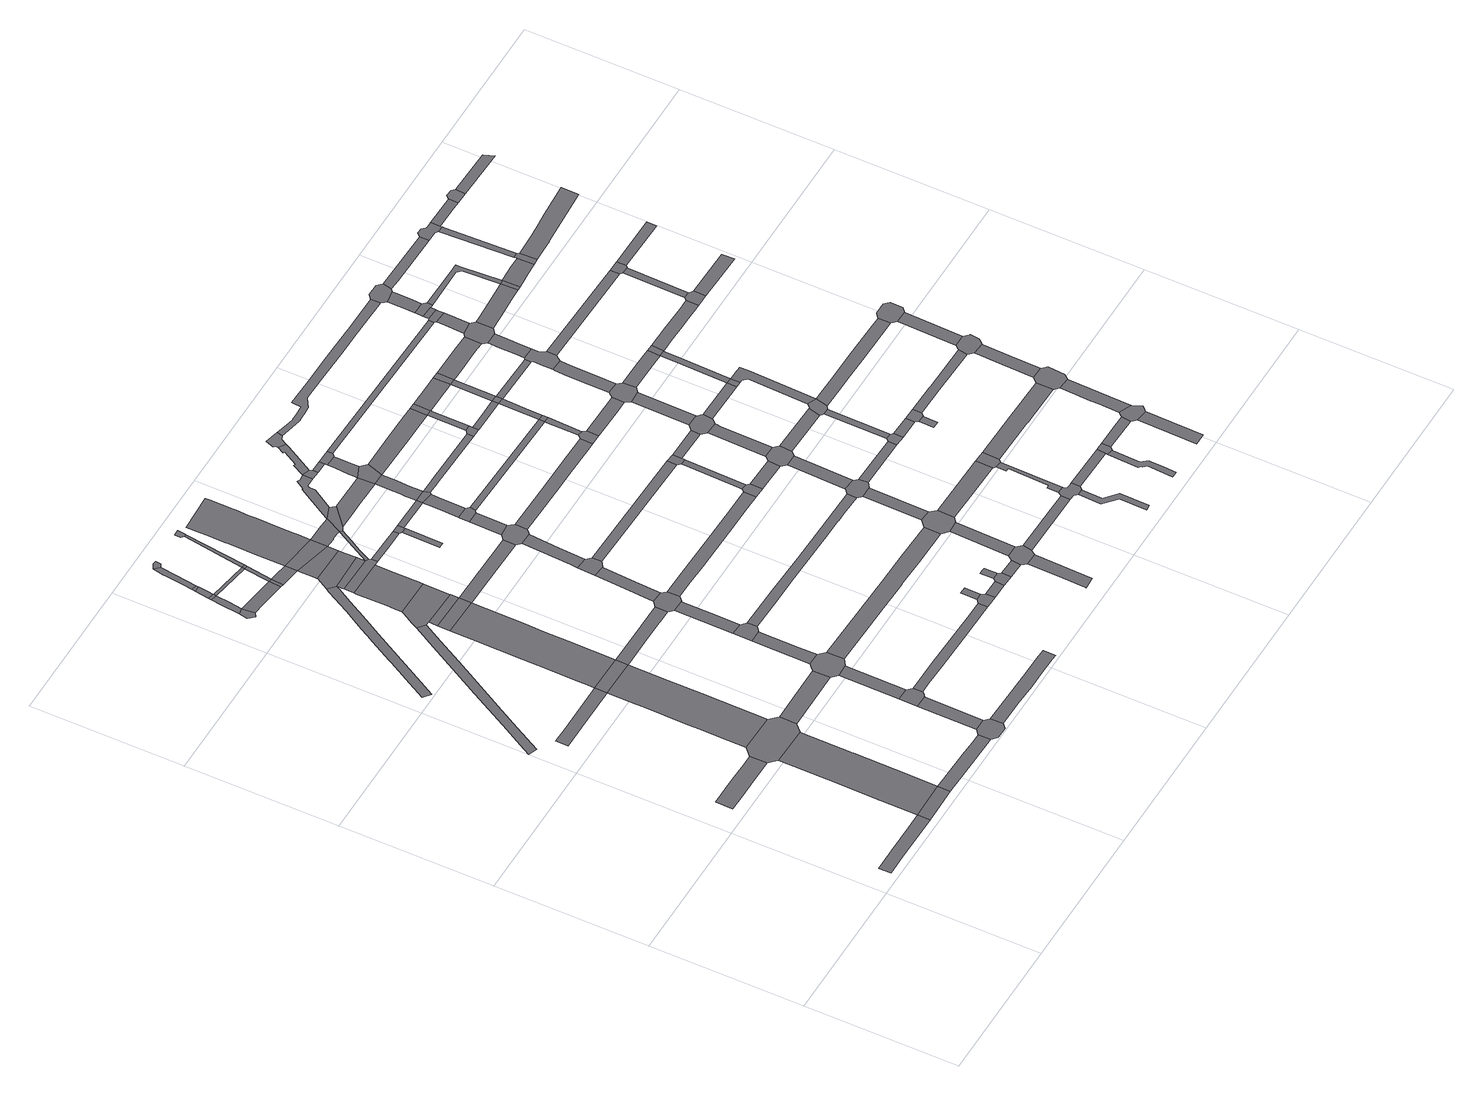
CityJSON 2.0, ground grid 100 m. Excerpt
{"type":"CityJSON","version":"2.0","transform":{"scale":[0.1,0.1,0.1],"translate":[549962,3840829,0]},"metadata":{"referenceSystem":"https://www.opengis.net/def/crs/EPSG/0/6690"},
"CityObjects":{
"road1":{"type":"Road","attributes":{"RoadStructureAttribute.sectionType":"1"},"geometry":[{"type":"MultiSurface","lod":"1","boundaries":[[[0,1,2,3,4,5,6,7]]]}]},
"road2":{"type":"Road","attributes":{"RoadStructureAttribute.sectionType":"1"},"geometry":[{"type":"MultiSurface","lod":"1","boundaries":[[[8,9,10,11,12,13,14,15]]]}]},
"road3":{"type":"Road","geometry":[{"type":"MultiSurface","lod":"1","boundaries":[[[16,7,6,17]]]}]},
"road4":{"type":"Road","attributes":{"function":"2","RoadStructureAttribute.sectionType":"1"},"geometry":[{"type":"MultiSurface","lod":"1","boundaries":[[[18,19,20,21,22,23,7,16,24,25,26,27,28]]]}]},
"road5":{"type":"Road","attributes":{"RoadStructureAttribute.sectionType":"1"},"geometry":[{"type":"MultiSurface","lod":"1","boundaries":[[[29,30,31,32,33,34,35,36]]]}]},
"road6":{"type":"Road","geometry":[{"type":"MultiSurface","lod":"1","boundaries":[[[37,38,15,14,39,40,18,28,41,42,43,44,45,46]]]}]},
"road7":{"type":"Road","attributes":{"RoadStructureAttribute.sectionType":"1"},"geometry":[{"type":"MultiSurface","lod":"1","boundaries":[[[47,48,16,17,49,50,51]]]}]},
"road8":{"type":"Road","attributes":{"RoadStructureAttribute.sectionType":"1"},"geometry":[{"type":"MultiSurface","lod":"1","boundaries":[[[52,53,54,55,56,57,58,59,60,61,62,63,64,65,66]]]}]},
"road9":{"type":"Road","attributes":{"function":"2","RoadStructureAttribute.sectionType":"1"},"geometry":[{"type":"MultiSurface","lod":"1","boundaries":[[[35,67,68,69,70,71,72,73,37,46,74,75,76,77]]]}]},
"road10":{"type":"Road","geometry":[{"type":"MultiSurface","lod":"1","boundaries":[[[36,35,77,78]]]}]},
"road11":{"type":"Road","attributes":{"RoadStructureAttribute.sectionType":"1"},"geometry":[{"type":"MultiSurface","lod":"1","boundaries":[[[79,80,81,82,83,84,85,86,87,88,89,90,91,92,93,94,95,96,97,98,99,100]]]}]},
"road12":{"type":"Road","geometry":[{"type":"MultiSurface","lod":"1","boundaries":[[[101,51,50,102,103,104,105,106,107,108]]]}]},
"road13":{"type":"Road","attributes":{"RoadStructureAttribute.sectionType":"1"},"geometry":[{"type":"MultiSurface","lod":"1","boundaries":[[[109,45,44,110,111]]]}]},
"road14":{"type":"Road","geometry":[{"type":"MultiSurface","lod":"1","boundaries":[[[112,113,114,115,116,117]]]}]},
"road15":{"type":"Road","attributes":{"RoadStructureAttribute.sectionType":"1"},"geometry":[{"type":"MultiSurface","lod":"1","boundaries":[[[118,101,108,119]]]}]},
"road16":{"type":"Road","attributes":{"RoadStructureAttribute.sectionType":"1"},"geometry":[{"type":"MultiSurface","lod":"1","boundaries":[[[120,121,113,112,122,123]]]}]},
"road17":{"type":"Road","attributes":{"function":"2","RoadStructureAttribute.sectionType":"1"},"geometry":[{"type":"MultiSurface","lod":"1","boundaries":[[[124,125,126,127,128,129,130,36,78,131,132,133,134]]]}]},
"road18":{"type":"Road","geometry":[{"type":"MultiSurface","lod":"1","boundaries":[[[135,136,120,123,137,138]]]}]},
"road19":{"type":"Road","attributes":{"RoadStructureAttribute.sectionType":"1"},"geometry":[{"type":"MultiSurface","lod":"1","boundaries":[[[139,140,141,142,143,135,138]]]}]},
"road20":{"type":"Road","geometry":[{"type":"MultiSurface","lod":"1","boundaries":[[[144,118,119,145,146,147,148]]]}]},
"road21":{"type":"Road","geometry":[{"type":"MultiSurface","lod":"1","boundaries":[[[149,142,141,150]]]}]},
"road22":{"type":"Road","attributes":{"RoadStructureAttribute.sectionType":"1"},"geometry":[{"type":"MultiSurface","lod":"1","boundaries":[[[151,152,112,117,153,154,155,156]]]}]},
"road23":{"type":"Road","attributes":{"RoadStructureAttribute.sectionType":"1"},"geometry":[{"type":"MultiSurface","lod":"1","boundaries":[[[157,158,144,148]]]}]},
"road24":{"type":"Road","attributes":{"RoadStructureAttribute.sectionType":"1"},"geometry":[{"type":"MultiSurface","lod":"1","boundaries":[[[159,160,161,162,149,150,163,164,165]]]}]},
"road25":{"type":"Road","attributes":{"RoadStructureAttribute.sectionType":"1"},"geometry":[{"type":"MultiSurface","lod":"1","boundaries":[[[137,123,166,167]]]}]},
"road26":{"type":"Road","geometry":[{"type":"MultiSurface","lod":"1","boundaries":[[[168,124,134,169]]]}]},
"road27":{"type":"Road","geometry":[{"type":"MultiSurface","lod":"1","boundaries":[[[170,171,172,173,52,66,174,175,176,177,178]]]}]},
"road28":{"type":"Road","attributes":{"function":"2","RoadStructureAttribute.sectionType":"1"},"geometry":[{"type":"MultiSurface","lod":"1","boundaries":[[[175,168,169,176]]]}]},
"road29":{"type":"Road","geometry":[{"type":"MultiSurface","lod":"1","boundaries":[[[179,180,181,111,110,158,157,182,183,184]]]}]},
"road30":{"type":"Road","geometry":[{"type":"MultiSurface","lod":"1","boundaries":[[[185,159,165,186,187,188]]]}]},
"road31":{"type":"Road","geometry":[{"type":"MultiSurface","lod":"1","boundaries":[[[156,155,189,190]]]}]},
"road32":{"type":"Road","attributes":{"RoadStructureAttribute.sectionType":"1"},"geometry":[{"type":"MultiSurface","lod":"1","boundaries":[[[191,78,77,192,193,194,195,196]]]}]},
"road33":{"type":"Road","attributes":{"RoadStructureAttribute.sectionType":"1"},"geometry":[{"type":"MultiSurface","lod":"1","boundaries":[[[197,198,199,107,106,200,201,202,203,204,205]]]}]},
"road34":{"type":"Road","attributes":{"RoadStructureAttribute.sectionType":"1"},"geometry":[{"type":"MultiSurface","lod":"1","boundaries":[[[166,156,190,206]]]}]},
"road35":{"type":"Road","attributes":{"RoadStructureAttribute.sectionType":"1"},"geometry":[{"type":"MultiSurface","lod":"1","boundaries":[[[190,189,207,208,209,210,211,212]]]}]},
"road36":{"type":"Road","attributes":{"RoadStructureAttribute.sectionType":"1"},"geometry":[{"type":"MultiSurface","lod":"1","boundaries":[[[213,214,179,184,215,216]]]}]},
"road37":{"type":"Road","attributes":{"RoadStructureAttribute.sectionType":"1"},"geometry":[{"type":"MultiSurface","lod":"1","boundaries":[[[217,218,219,220,221,170,178,222,223,224,225,226,227,228]]]}]},
"road38":{"type":"Road","geometry":[{"type":"MultiSurface","lod":"1","boundaries":[[[167,166,206,229]]]}]},
"road39":{"type":"Road","geometry":[{"type":"MultiSurface","lod":"1","boundaries":[[[230,217,228,231,232,233,234,235]]]}]},
"road40":{"type":"Road","attributes":{"function":"2","RoadStructureAttribute.sectionType":"1"},"geometry":[{"type":"MultiSurface","lod":"1","boundaries":[[[236,237,238,100,239,240,230,235]]]}]},
"road41":{"type":"Road","geometry":[{"type":"MultiSurface","lod":"1","boundaries":[[[241,79,100,238,242,243]]]}]},
"road42":{"type":"Road","geometry":[{"type":"MultiSurface","lod":"1","boundaries":[[[244,213,216,245,246,247,248]]]}]},
"road43":{"type":"Road","attributes":{"RoadStructureAttribute.sectionType":"1"},"geometry":[{"type":"MultiSurface","lod":"1","boundaries":[[[249,167,229,250]]]}]},
"road44":{"type":"Road","attributes":{"function":"2","RoadStructureAttribute.sectionType":"1"},"geometry":[{"type":"MultiSurface","lod":"1","boundaries":[[[209,251,252,241,243,253]]]}]},
"road45":{"type":"Road","attributes":{"RoadStructureAttribute.sectionType":"1"},"geometry":[{"type":"MultiSurface","lod":"1","boundaries":[[[254,244,248,255,256,257]]]}]},
"road46":{"type":"Road","geometry":[{"type":"MultiSurface","lod":"1","boundaries":[[[210,209,253,258]]]}]},
"road47":{"type":"Road","attributes":{"RoadStructureAttribute.sectionType":"1"},"geometry":[{"type":"MultiSurface","lod":"1","boundaries":[[[259,260,147,146,261,262,263,264,265,266]]]}]},
"road48":{"type":"Road","geometry":[{"type":"MultiSurface","lod":"1","boundaries":[[[267,268,269,249,250,270]]]}]},
"road49":{"type":"Road","geometry":[{"type":"MultiSurface","lod":"1","boundaries":[[[271,196,195,254,257,272,273,274]]]}]},
"road50":{"type":"Road","attributes":{"RoadStructureAttribute.sectionType":"1"},"geometry":[{"type":"MultiSurface","lod":"1","boundaries":[[[275,169,134,276,277,278,279,280]]]}]},
"road51":{"type":"Road","attributes":{"function":"2","RoadStructureAttribute.sectionType":"1"},"geometry":[{"type":"MultiSurface","lod":"1","boundaries":[[[281,282,283,284,285,286,287,288,289,290,291,292,293,294,295,296,297,298,299,300,301,302,210,258]]]}]},
"road52":{"type":"Road","attributes":{"RoadStructureAttribute.sectionType":"1"},"geometry":[{"type":"MultiSurface","lod":"1","boundaries":[[[303,304,305,235,234,306,307,308]]]}]},
"road53":{"type":"Road","attributes":{"RoadStructureAttribute.sectionType":"1"},"geometry":[{"type":"MultiSurface","lod":"1","boundaries":[[[309,310,271,274,311,312]]]}]},
"road54":{"type":"Road","attributes":{"RoadStructureAttribute.sectionType":"1"},"geometry":[{"type":"MultiSurface","lod":"1","boundaries":[[[313,232,231,314,315,316,317]]]}]},
"road55":{"type":"Road","attributes":{"RoadStructureAttribute.sectionType":"1"},"geometry":[{"type":"MultiSurface","lod":"1","boundaries":[[[318,319,258,253,320,321,322,323,324,303,325]]]}]},
"road56":{"type":"Road","geometry":[{"type":"MultiSurface","lod":"1","boundaries":[[[326,309,312,327,328,329,330]]]}]},
"road57":{"type":"Road","attributes":{"RoadStructureAttribute.sectionType":"1"},"geometry":[{"type":"MultiSurface","lod":"1","boundaries":[[[331,332,333,334,335]]]}]},
"road58":{"type":"Road","geometry":[{"type":"MultiSurface","lod":"1","boundaries":[[[317,316,336,337,331,335,338,339]]]}]},
"road59":{"type":"Road","attributes":{"RoadStructureAttribute.sectionType":"1"},"geometry":[{"type":"MultiSurface","lod":"1","boundaries":[[[340,341,326,330,342,343]]]}]},
"road60":{"type":"Road","geometry":[{"type":"MultiSurface","lod":"1","boundaries":[[[344,325,303,308,345,346,347]]]}]},
"road61":{"type":"Road","attributes":{"RoadStructureAttribute.sectionType":"1"},"geometry":[{"type":"MultiSurface","lod":"1","boundaries":[[[348,349,183,182,350,351,352,353,354,355,356,357,358,359,360]]]}]},
"road62":{"type":"Road","geometry":[{"type":"MultiSurface","lod":"1","boundaries":[[[361,362,363,280,279,340,343,364,365,366]]]}]},
"road63":{"type":"Road","geometry":[{"type":"MultiSurface","lod":"1","boundaries":[[[367,266,265,368,369,370]]]}]},
"road64":{"type":"Road","attributes":{"RoadStructureAttribute.sectionType":"1"},"geometry":[{"type":"MultiSurface","lod":"1","boundaries":[[[339,338,371,372]]]}]},
"road65":{"type":"Road","attributes":{"RoadStructureAttribute.sectionType":"1"},"geometry":[{"type":"MultiSurface","lod":"1","boundaries":[[[373,362,361,374]]]}]},
"road66":{"type":"Road","geometry":[{"type":"MultiSurface","lod":"1","boundaries":[[[375,376,377,367,370]]]}]},
"road67":{"type":"Road","attributes":{"RoadStructureAttribute.sectionType":"1"},"geometry":[{"type":"MultiSurface","lod":"1","boundaries":[[[378,347,346,379,380,381,382,383,384,385]]]}]},
"road68":{"type":"Road","attributes":{"RoadStructureAttribute.sectionType":"1"},"geometry":[{"type":"MultiSurface","lod":"1","boundaries":[[[386,387,388,389,390,391,392,325,344,393,394,395,396,397,398,399]]]}]},
"road69":{"type":"Road","geometry":[{"type":"MultiSurface","lod":"1","boundaries":[[[400,401,402,373,374,403,404,405,406,407,408,409]]]}]},
"road70":{"type":"Road","attributes":{"RoadStructureAttribute.sectionType":"1"},"geometry":[{"type":"MultiSurface","lod":"1","boundaries":[[[369,368,410,411]]]}]},
"road71":{"type":"Road","attributes":{"RoadStructureAttribute.sectionType":"1"},"geometry":[{"type":"MultiSurface","lod":"1","boundaries":[[[412,413,414,247,246,415,416,417,418,419,420,421,422,423]]]}]},
"road72":{"type":"Road","attributes":{"RoadStructureAttribute.sectionType":"1"},"geometry":[{"type":"MultiSurface","lod":"1","boundaries":[[[371,424,425,400,409,426,427,428]]]}]},
"road73":{"type":"Road","attributes":{"RoadStructureAttribute.sectionType":"1"},"geometry":[{"type":"MultiSurface","lod":"1","boundaries":[[[429,430,431,273,272,432,433,434,435,436,437]]]}]},
"road74":{"type":"Road","geometry":[{"type":"MultiSurface","lod":"1","boundaries":[[[438,372,371,428,439]]]}]},
"road75":{"type":"Road","geometry":[{"type":"MultiSurface","lod":"1","boundaries":[[[440,411,410,441,442,443]]]}]},
"road76":{"type":"Road","attributes":{"RoadStructureAttribute.sectionType":"1"},"geometry":[{"type":"MultiSurface","lod":"1","boundaries":[[[384,444,445,446,447,372,438,448,449,450,451]]]}]},
"road77":{"type":"Road","geometry":[{"type":"MultiSurface","lod":"1","boundaries":[[[452,453,454,440,443]]]}]},
"road78":{"type":"Road","geometry":[{"type":"MultiSurface","lod":"1","boundaries":[[[399,398,455,456,457]]]}]},
"road79":{"type":"Road","attributes":{"RoadStructureAttribute.sectionType":"1"},"geometry":[{"type":"MultiSurface","lod":"1","boundaries":[[[442,441,458,459]]]}]},
"road80":{"type":"Road","attributes":{"RoadStructureAttribute.sectionType":"1"},"geometry":[{"type":"MultiSurface","lod":"1","boundaries":[[[456,455,460,461]]]}]},
"road81":{"type":"Road","geometry":[{"type":"MultiSurface","lod":"1","boundaries":[[[462,385,384,451,463]]]}]},
"road82":{"type":"Road","attributes":{"RoadStructureAttribute.sectionType":"1"},"geometry":[{"type":"MultiSurface","lod":"1","boundaries":[[[329,328,464,465]]]}]},
"road83":{"type":"Road","attributes":{"RoadStructureAttribute.sectionType":"1"},"geometry":[{"type":"MultiSurface","lod":"1","boundaries":[[[466,467,468,469,470,385,462,471,472,473]]]}]},
"road84":{"type":"Road","attributes":{"RoadStructureAttribute.sectionType":"1"},"geometry":[{"type":"MultiSurface","lod":"1","boundaries":[[[474,475,476,477,478,399,457,479,480]]]}]},
"road85":{"type":"Road","attributes":{"RoadStructureAttribute.sectionType":"1"},"geometry":[{"type":"MultiSurface","lod":"1","boundaries":[[[481,482,483,484,485,486,487]]]}]},
"road86":{"type":"Road","geometry":[{"type":"MultiSurface","lod":"1","boundaries":[[[488,461,460,466,473,489,490,491]]]}]},
"road87":{"type":"Road","geometry":[{"type":"MultiSurface","lod":"1","boundaries":[[[492,459,458,481,487,493,494,495,496,497]]]}]},
"road88":{"type":"Road","attributes":{"RoadStructureAttribute.sectionType":"1"},"geometry":[{"type":"MultiSurface","lod":"1","boundaries":[[[498,499,500,366,365,501,502,503,504,505,506]]]}]},
"road89":{"type":"Road","geometry":[{"type":"MultiSurface","lod":"1","boundaries":[[[507,508,509,510,474,480,511,512,513,514]]]}]},
"road90":{"type":"Road","attributes":{"RoadStructureAttribute.sectionType":"1"},"geometry":[{"type":"MultiSurface","lod":"1","boundaries":[[[515,516,517,438,439,518,519,520,521]]]}]},
"road91":{"type":"Road","attributes":{"RoadStructureAttribute.sectionType":"1"},"geometry":[{"type":"MultiSurface","lod":"1","boundaries":[[[522,523,492,497]]]}]},
"road92":{"type":"Road","attributes":{"RoadStructureAttribute.sectionType":"1"},"geometry":[{"type":"MultiSurface","lod":"1","boundaries":[[[406,405,524,525]]]}]},
"road93":{"type":"Road","geometry":[{"type":"MultiSurface","lod":"1","boundaries":[[[526,360,359,523,522,527,528,529]]]}]},
"road94":{"type":"Road","attributes":{"RoadStructureAttribute.sectionType":"1"},"geometry":[{"type":"MultiSurface","lod":"1","boundaries":[[[530,531,532,533,463,451,534,535,536,537,538,539]]]}]},
"road95":{"type":"Road","geometry":[{"type":"MultiSurface","lod":"1","boundaries":[[[540,437,436,541,542,543]]]}]},
"road96":{"type":"Road","attributes":{"RoadStructureAttribute.sectionType":"1"},"geometry":[{"type":"MultiSurface","lod":"1","boundaries":[[[544,545,526,529]]]}]},
"road97":{"type":"Road","attributes":{"RoadStructureAttribute.sectionType":"1"},"geometry":[{"type":"MultiSurface","lod":"1","boundaries":[[[546,495,494,547,548]]]}]},
"road98":{"type":"Road","attributes":{"RoadStructureAttribute.sectionType":"1"},"geometry":[{"type":"MultiSurface","lod":"1","boundaries":[[[549,550,551,540,543,552]]]}]},
"road99":{"type":"Road","attributes":{"RoadStructureAttribute.sectionType":"1"},"geometry":[{"type":"MultiSurface","lod":"1","boundaries":[[[542,541,553,554,555]]]}]},
"road100":{"type":"Road","geometry":[{"type":"MultiSurface","lod":"1","boundaries":[[[556,557,558,423,422,545,544,559,560,561]]]}]},
"road101":{"type":"Road","geometry":[{"type":"MultiSurface","lod":"1","boundaries":[[[562,563,521,520,564,565,566,567,568]]]}]},
"road102":{"type":"Road","geometry":[{"type":"MultiSurface","lod":"1","boundaries":[[[465,464,549,552,569,570,571]]]}]},
"road103":{"type":"Road","attributes":{"RoadStructureAttribute.sectionType":"1"},"geometry":[{"type":"MultiSurface","lod":"1","boundaries":[[[538,572,562,568,573,574,575,576]]]}]},
"road104":{"type":"Road","attributes":{"RoadStructureAttribute.sectionType":"1"},"geometry":[{"type":"MultiSurface","lod":"1","boundaries":[[[577,578,556,561]]]}]},
"road105":{"type":"Road","geometry":[{"type":"MultiSurface","lod":"1","boundaries":[[[579,580,506,505,581,582,583,584]]]}]},
"road106":{"type":"Road","geometry":[{"type":"MultiSurface","lod":"1","boundaries":[[[539,538,576,585]]]}]},
"road107":{"type":"Road","attributes":{"RoadStructureAttribute.sectionType":"1"},"geometry":[{"type":"MultiSurface","lod":"1","boundaries":[[[586,528,527,587,588,589]]]}]},
"road108":{"type":"Road","attributes":{"RoadStructureAttribute.sectionType":"1"},"geometry":[{"type":"MultiSurface","lod":"1","boundaries":[[[590,567,566,591,592,593]]]}]},
"road109":{"type":"Road","attributes":{"RoadStructureAttribute.sectionType":"1"},"geometry":[{"type":"MultiSurface","lod":"1","boundaries":[[[524,579,584,594]]]}]},
"road110":{"type":"Road","attributes":{"RoadStructureAttribute.sectionType":"1"},"geometry":[{"type":"MultiSurface","lod":"1","boundaries":[[[571,570,595,596]]]}]},
"road111":{"type":"Road","geometry":[{"type":"MultiSurface","lod":"1","boundaries":[[[597,598,599,555,554,578,577,600,601,602]]]}]},
"road112":{"type":"Road","geometry":[{"type":"MultiSurface","lod":"1","boundaries":[[[525,524,594,603]]]}]},
"road113":{"type":"Road","attributes":{"RoadStructureAttribute.sectionType":"1"},"geometry":[{"type":"MultiSurface","lod":"1","boundaries":[[[604,605,606,607,608,609,610,611,612,613]]]}]},
"road114":{"type":"Road","geometry":[{"type":"MultiSurface","lod":"1","boundaries":[[[614,548,547,615,607,606,616,617,618,619,620,621]]]}]},
"road115":{"type":"Road","attributes":{"RoadStructureAttribute.sectionType":"1"},"geometry":[{"type":"MultiSurface","lod":"1","boundaries":[[[622,560,559,623,624]]]}]},
"road116":{"type":"Road","attributes":{"RoadStructureAttribute.sectionType":"1"},"geometry":[{"type":"MultiSurface","lod":"1","boundaries":[[[592,625,525,603,626,627]]]}]},
"road117":{"type":"Road","attributes":{"RoadStructureAttribute.sectionType":"1"},"geometry":[{"type":"MultiSurface","lod":"1","boundaries":[[[628,629,597,602,630,631,632,633]]]}]},
"road118":{"type":"Road","attributes":{"RoadStructureAttribute.sectionType":"1"},"geometry":[{"type":"MultiSurface","lod":"1","boundaries":[[[491,490,634,635]]]}]},
"road119":{"type":"Road","attributes":{"RoadStructureAttribute.sectionType":"1"},"geometry":[{"type":"MultiSurface","lod":"1","boundaries":[[[636,585,576,637,638,639]]]}]},
"road120":{"type":"Road","attributes":{"RoadStructureAttribute.sectionType":"1"},"geometry":[{"type":"MultiSurface","lod":"1","boundaries":[[[582,581,640,641,642,643]]]}]},
"road121":{"type":"Road","geometry":[{"type":"MultiSurface","lod":"1","boundaries":[[[593,592,627,644]]]}]},
"road122":{"type":"Road","attributes":{"RoadStructureAttribute.sectionType":"1"},"geometry":[{"type":"MultiSurface","lod":"1","boundaries":[[[645,646,647,648,649,614,621,650]]]}]},
"road123":{"type":"Road","geometry":[{"type":"MultiSurface","lod":"1","boundaries":[[[651,596,595,628,633,652,653,654,655,656,657,658]]]}]},
"road124":{"type":"Road","attributes":{"RoadStructureAttribute.sectionType":"1"},"geometry":[{"type":"MultiSurface","lod":"1","boundaries":[[[638,593,644,659]]]}]},
"road125":{"type":"Road","attributes":{"RoadStructureAttribute.sectionType":"1"},"geometry":[{"type":"MultiSurface","lod":"1","boundaries":[[[660,661,662,663,664,665,666,667,668,669,670,671,514,513,672,673,674,675,676,677,678,679,680,681,682,683,684,685,686,687,688]]]}]},
"road126":{"type":"Road","geometry":[{"type":"MultiSurface","lod":"1","boundaries":[[[689,589,588,690,645,650,691,692]]]}]},
"road127":{"type":"Road","geometry":[{"type":"MultiSurface","lod":"1","boundaries":[[[639,638,659,693]]]}]},
"road128":{"type":"Road","attributes":{"RoadStructureAttribute.sectionType":"1"},"geometry":[{"type":"MultiSurface","lod":"1","boundaries":[[[601,600,694,695]]]}]},
"road129":{"type":"Road","attributes":{"RoadStructureAttribute.sectionType":"1"},"geometry":[{"type":"MultiSurface","lod":"1","boundaries":[[[696,697,651,658]]]}]},
"road130":{"type":"Road","attributes":{"RoadStructureAttribute.sectionType":"1"},"geometry":[{"type":"MultiSurface","lod":"1","boundaries":[[[617,616,698,699]]]}]},
"road131":{"type":"Road","geometry":[{"type":"MultiSurface","lod":"1","boundaries":[[[700,624,623,701,702,703]]]}]},
"road132":{"type":"Road","attributes":{"RoadStructureAttribute.sectionType":"1"},"geometry":[{"type":"MultiSurface","lod":"1","boundaries":[[[704,644,627,705,706]]]}]},
"road133":{"type":"Road","geometry":[{"type":"MultiSurface","lod":"1","boundaries":[[[707,643,642,697,696,708,709,710]]]}]},
"road134":{"type":"Road","attributes":{"RoadStructureAttribute.sectionType":"1"},"geometry":[{"type":"MultiSurface","lod":"1","boundaries":[[[711,700,703,712]]]}]},
"road135":{"type":"Road","attributes":{"RoadStructureAttribute.sectionType":"1"},"geometry":[{"type":"MultiSurface","lod":"1","boundaries":[[[713,714,715,716,717,718,719,720,721,722,723,724,725,726,727,728,729,730]]]}]},
"road136":{"type":"Road","attributes":{"RoadStructureAttribute.sectionType":"1"},"geometry":[{"type":"MultiSurface","lod":"1","boundaries":[[[655,654,731,732]]]}]},
"road137":{"type":"Road","attributes":{"RoadStructureAttribute.sectionType":"1"},"geometry":[{"type":"MultiSurface","lod":"1","boundaries":[[[702,701,733,734]]]}]},
"road138":{"type":"Road","attributes":{"RoadStructureAttribute.sectionType":"1"},"geometry":[{"type":"MultiSurface","lod":"1","boundaries":[[[735,736,693,659,737,738,739,740,741,742]]]}]},
"road139":{"type":"Road","attributes":{"RoadStructureAttribute.sectionType":"1"},"geometry":[{"type":"MultiSurface","lod":"1","boundaries":[[[743,744,745,746,707,710,747,748,749]]]}]},
"road140":{"type":"Road","geometry":[{"type":"MultiSurface","lod":"1","boundaries":[[[750,751,695,694,711,712,752,753,754]]]}]},
"road141":{"type":"Road","geometry":[{"type":"MultiSurface","lod":"1","boundaries":[[[755,756,699,698,713,730,757,758]]]}]},
"road142":{"type":"Road","geometry":[{"type":"MultiSurface","lod":"1","boundaries":[[[759,760,761,762,763]]]}]},
"road143":{"type":"Road","geometry":[{"type":"MultiSurface","lod":"1","boundaries":[[[734,733,759,763,764,765]]]}]},
"road144":{"type":"Road","geometry":[{"type":"MultiSurface","lod":"1","boundaries":[[[766,706,705,767,768,769,770,743,749,771,772,773,774,775,776,777]]]}]},
"road145":{"type":"Road","geometry":[{"type":"MultiSurface","lod":"1","boundaries":[[[732,731,778,779]]]}]},
"road146":{"type":"Road","attributes":{"RoadStructureAttribute.sectionType":"1"},"geometry":[{"type":"MultiSurface","lod":"1","boundaries":[[[780,709,708,781,782,783]]]}]},
"road147":{"type":"Road","attributes":{"RoadStructureAttribute.sectionType":"1"},"geometry":[{"type":"MultiSurface","lod":"1","boundaries":[[[784,785,786,779,778,787,788,750,754]]]}]},
"road148":{"type":"Road","attributes":{"RoadStructureAttribute.sectionType":"1"},"geometry":[{"type":"MultiSurface","lod":"1","boundaries":[[[789,692,691,790,791,792,793]]]}]},
"road149":{"type":"Road","attributes":{"RoadStructureAttribute.sectionType":"1"},"geometry":[{"type":"MultiSurface","lod":"1","boundaries":[[[794,795,796,766,777,797,798,799]]]}]},
"road150":{"type":"Road","attributes":{"RoadStructureAttribute.sectionType":"1"},"geometry":[{"type":"MultiSurface","lod":"1","boundaries":[[[800,758,757,801,802]]]}]},
"road151":{"type":"Road","attributes":{"RoadStructureAttribute.sectionType":"1"},"geometry":[{"type":"MultiSurface","lod":"1","boundaries":[[[782,803,804,805,806,807,732,779,808,809,810,811]]]}]},
"road152":{"type":"Road","geometry":[{"type":"MultiSurface","lod":"1","boundaries":[[[812,813,742,741,794,799,814,815]]]}]},
"road153":{"type":"Road","attributes":{"RoadStructureAttribute.sectionType":"1"},"geometry":[{"type":"MultiSurface","lod":"1","boundaries":[[[816,817,818,819,813,812,820,821]]]}]},
"road154":{"type":"Road","attributes":{"RoadStructureAttribute.sectionType":"1"},"geometry":[{"type":"MultiSurface","lod":"1","boundaries":[[[822,823,824,825,826,827,828,829,830]]]}]},
"road155":{"type":"Road","geometry":[{"type":"MultiSurface","lod":"1","boundaries":[[[783,782,811,831]]]}]},
"road156":{"type":"Road","geometry":[{"type":"MultiSurface","lod":"1","boundaries":[[[832,833,635,634,816,821,834,835]]]}]},
"road157":{"type":"Road","attributes":{"RoadStructureAttribute.sectionType":"1"},"geometry":[{"type":"MultiSurface","lod":"1","boundaries":[[[836,837,832,835,838]]]}]},
"road158":{"type":"Road","geometry":[{"type":"MultiSurface","lod":"1","boundaries":[[[839,840,836,838,841,842,843,844,845,846]]]}]},
"road159":{"type":"Road","geometry":[{"type":"MultiSurface","lod":"1","boundaries":[[[847,848,802,801,849,850,851,822,830,852,853,854,855,856]]]}]},
"road160":{"type":"Road","attributes":{"RoadStructureAttribute.sectionType":"1"},"geometry":[{"type":"MultiSurface","lod":"1","boundaries":[[[857,858,859,765,764,860,861,862]]]}]},
"road161":{"type":"Road","attributes":{"RoadStructureAttribute.sectionType":"1"},"geometry":[{"type":"MultiSurface","lod":"1","boundaries":[[[863,864,865,866,867,868,839,846]]]}]},
"road162":{"type":"Road","geometry":[{"type":"MultiSurface","lod":"1","boundaries":[[[869,870,871,688,687,866,865,872,873,874,875,876]]]}]},
"road163":{"type":"Road","attributes":{"RoadStructureAttribute.sectionType":"1"},"geometry":[{"type":"MultiSurface","lod":"1","boundaries":[[[877,878,879,880,881,882,754,753,883,884,885,886,887]]]}]},
"road164":{"type":"Road","attributes":{"RoadStructureAttribute.sectionType":"1"},"geometry":[{"type":"MultiSurface","lod":"1","boundaries":[[[888,889,890,891,892,893,847,856,894,895]]]}]},
"road165":{"type":"Road","attributes":{"RoadStructureAttribute.sectionType":"1"},"geometry":[{"type":"MultiSurface","lod":"1","boundaries":[[[896,897,898,899,815,814,900,901,902,903,904,905]]]}]},
"road166":{"type":"Road","attributes":{"RoadStructureAttribute.sectionType":"1"},"geometry":[{"type":"MultiSurface","lod":"1","boundaries":[[[906,773,772,907,908]]]}]},
"road167":{"type":"Road","attributes":{"RoadStructureAttribute.sectionType":"1"},"geometry":[{"type":"MultiSurface","lod":"1","boundaries":[[[909,910,911,831,811,912,913,914,915,916,917,918,919]]]}]},
"road168":{"type":"Road","geometry":[{"type":"MultiSurface","lod":"1","boundaries":[[[920,921,922,793,792,923,924,888,895,925,926,927,928,929,930,931]]]}]},
"road169":{"type":"Road","attributes":{"RoadStructureAttribute.sectionType":"1"},"geometry":[{"type":"MultiSurface","lod":"1","boundaries":[[[932,933,934,935,936,843,842,937,938,939,940,896,941]]]}]},
"road170":{"type":"Road","attributes":{"RoadStructureAttribute.sectionType":"1"},"geometry":[{"type":"MultiSurface","lod":"1","boundaries":[[[942,943,920,931,944,945,946]]]}]},
"road171":{"type":"Road","geometry":[{"type":"MultiSurface","lod":"1","boundaries":[[[941,896,905,947]]]}]},
"road172":{"type":"Road","attributes":{"RoadStructureAttribute.sectionType":"1"},"geometry":[{"type":"MultiSurface","lod":"1","boundaries":[[[873,872,948,949,950,951]]]}]},
"road173":{"type":"Road","geometry":[{"type":"MultiSurface","lod":"1","boundaries":[[[952,953,862,861,954,955,956,942,946,957,958,959,960,961,962,963,964]]]}]},
"road174":{"type":"Road","attributes":{"RoadStructureAttribute.sectionType":"1"},"geometry":[{"type":"MultiSurface","lod":"1","boundaries":[[[965,966,941,947,967,968,969,970]]]}]},
"road175":{"type":"Road","geometry":[{"type":"MultiSurface","lod":"1","boundaries":[[[971,919,918,972,973,974,975,976]]]}]},
"road176":{"type":"Road","attributes":{"RoadStructureAttribute.sectionType":"1"},"geometry":[{"type":"MultiSurface","lod":"1","boundaries":[[[977,952,964,978]]]}]},
"road177":{"type":"Road","attributes":{"RoadStructureAttribute.sectionType":"1"},"geometry":[{"type":"MultiSurface","lod":"1","boundaries":[[[979,971,976,980]]]}]},
"road178":{"type":"Road","geometry":[{"type":"MultiSurface","lod":"1","boundaries":[[[981,982,983,887,886,984,977,978,985,986,987]]]}]},
"road179":{"type":"Road","geometry":[{"type":"MultiSurface","lod":"1","boundaries":[[[988,989,990,991,965,970,992,993]]]}]},
"road180":{"type":"Road","geometry":[{"type":"MultiSurface","lod":"1","boundaries":[[[994,908,907,979,980,995,996]]]}]},
"road181":{"type":"Road","attributes":{"RoadStructureAttribute.sectionType":"1"},"geometry":[{"type":"MultiSurface","lod":"1","boundaries":[[[997,998,990,989,999,1000,1001]]]}]},
"road182":{"type":"Road","attributes":{"RoadStructureAttribute.sectionType":"1"},"geometry":[{"type":"MultiSurface","lod":"1","boundaries":[[[974,973,1002,1003]]]}]},
"road183":{"type":"Road","geometry":[{"type":"MultiSurface","lod":"1","boundaries":[[[1004,951,950,1005,997,1001,1006,1007,1008,1009,1010,1011]]]}]},
"road184":{"type":"Road","attributes":{"RoadStructureAttribute.sectionType":"1"},"geometry":[{"type":"MultiSurface","lod":"1","boundaries":[[[996,995,1012,1013]]]}]},
"road185":{"type":"Road","attributes":{"RoadStructureAttribute.sectionType":"1"},"geometry":[{"type":"MultiSurface","lod":"1","boundaries":[[[1014,1007,1006,1015,1016,1017]]]}]},
"road186":{"type":"Road","attributes":{"RoadStructureAttribute.sectionType":"1"},"geometry":[{"type":"MultiSurface","lod":"1","boundaries":[[[1018,1019,1020,1021,1022,993,992,1023,1024,1025,1026,1027]]]}]},
"road187":{"type":"Road","geometry":[{"type":"MultiSurface","lod":"1","boundaries":[[[1028,1017,1016,1029,1030,1031]]]}]},
"road188":{"type":"Road","attributes":{"RoadStructureAttribute.sectionType":"1"},"geometry":[{"type":"MultiSurface","lod":"1","boundaries":[[[1030,1029,1032,1033]]]}]}
},
"vertices":[
[520,131,0],[315,132,0],[156,133,0],[159,53,0],[294,53,0],[489,52,0],[628,50,0],[628,131,0],
[526,1192,0],[360,1194,0],[179,1195,0],[176,1085,0],[275,1083,0],[438,1082,0],[585,1081,0],[583,1192,0],
[880,135,0],[880,54,0],
[635,1032,0],[632,656,0],[631,504,0],[631,412,0],[630,384,0],[630,366,0],[882,290,0],[883,411,0],[883,684,0],[883,688,0],[883,1027,0],
[617,2223,0],[517,2223,0],[275,2223,0],[170,2223,0],[170,2144,0],[401,2143,0],[641,2142,0],[642,2223,0],
[636,1243,0],[585,1193,0],[587,1080,0],[610,1056,0],[885,1028,0],[911,1053,0],[930,1072,0],[934,1075,0],[935,1186,0],[887,1237,0],
[1273,124,0],[1168,128,0],[1047,50,0],[1347,42,0],[1343,122,0],
[577,3339,0],[491,3186,0],[393,3007,0],[280,2806,0],[138,2549,0],[48,2388,0],[5,2310,0],[60,2289,0],[159,2467,0],[276,2677,0],[364,2835,0],[400,2900,0],[460,3006,0],[551,3170,0],[624,3301,0],
[640,1994,0],[640,1962,0],[640,1961,0],[640,1907,0],[638,1633,0],[637,1522,0],[637,1416,0],[888,1541,0],[889,1664,0],[890,1884,0],[891,2140,0],
[892,2220,0],
[606,3935,0],[594,3914,0],[591,3910,0],[506,3757,0],[425,3615,0],[395,3561,0],[366,3510,0],[282,3359,0],[272,3340,0],[176,3171,0],[113,3056,0],[160,3018,0],[216,3119,0],[218,3122,0],[434,3511,0],[483,3595,0],[534,3686,0],[540,3697,0],[581,3771,0],[640,3873,0],[644,3880,0],[652,3895,0],
[1378,150,0],[1370,21,0],[1379,12,0],[1461,10,0],[1472,22,0],[1490,38,0],[1488,121,0],[1459,150,0],
[1090,1188,0],[1345,1079,0],[1343,1190,0],
[242,4289,0],[200,4281,0],[189,4226,0],[225,4191,0],[248,4207,0],[249,4207,0],
[1381,531,0],[1463,530,0],
[224,4474,0],[216,4407,0],[253,4380,0],[264,4466,0],
[649,3161,0],[648,3018,0],[648,2986,0],[645,2690,0],[644,2533,0],[643,2348,0],[642,2270,0],[894,2533,0],[895,2683,0],[896,2807,0],[899,3156,0],
[227,4494,0],[226,4487,0],[266,4484,0],[264,4485,0],
[270,4524,0],[270,4525,0],[278,4586,0],[238,4583,0],[227,4495,0],
[1381,652,0],[1484,550,0],[1494,559,0],[1493,621,0],[1462,651,0],
[243,4608,0],[280,4602,0],
[415,4264,0],[324,4277,0],[325,4197,0],[435,4181,0],[497,4172,0],[505,4251,0],
[1465,1044,0],[1384,1041,0],
[281,4880,0],[267,4810,0],[264,4778,0],[251,4675,0],[288,4668,0],[297,4747,0],[310,4848,0],
[528,4421,0],[530,4439,0],
[650,3240,0],[900,3236,0],
[652,3471,0],[645,3459,0],[598,3378,0],[589,3361,0],[649,3301,0],[651,3301,0],[900,3295,0],[900,3306,0],[901,3470,0],
[1385,1229,0],[1366,1211,0],[1347,1193,0],[1510,1076,0],[1507,1186,0],[1467,1228,0],
[315,4900,0],[335,4862,0],[337,4863,0],[338,4897,0],
[519,4169,0],[527,4247,0],
[1112,2218,0],[1085,2140,0],[1262,2138,0],[1267,2138,0],[1363,2137,0],[1363,2217,0],
[2029,108,0],[1869,111,0],[1649,118,0],[1664,36,0],[1820,31,0],[1946,29,0],[2062,28,0],[2102,27,0],[2103,107,0],
[549,4417,0],
[546,4165,0],[647,4149,0],[654,4148,0],[653,4229,0],[576,4240,0],[528,4247,0],
[1387,1605,0],[1387,1581,0],[1467,1350,0],[1467,1604,0],
[652,3782,0],[652,3772,0],[652,3573,0],[652,3513,0],[652,3511,0],[901,3515,0],[901,3534,0],[902,3565,0],[902,3619,0],[902,3702,0],[903,3774,0],[904,3780,0],
[552,4435,0],
[653,3846,0],[933,3780,0],[933,3819,0],[929,3825,0],[923,3834,0],[904,3842,0],
[904,3862,0],[904,3883,0],[904,3899,0],[653,3873,0],[653,3861,0],
[654,4019,0],[903,3975,0],[903,4014,0],
[1388,1726,0],[1490,1624,0],[1500,1633,0],[1499,1695,0],[1467,1724,0],
[588,4842,0],[605,4840,0],
[654,4038,0],[654,4025,0],[904,4086,0],
[1390,2106,0],[1470,1876,0],[1470,2104,0],[1472,2105,0],
[904,4197,0],
[2128,609,0],[1712,618,0],[1563,560,0],[1715,556,0],[1972,551,0],[2215,546,0],[2253,545,0],[2254,606,0],
[612,4900,0],[573,4898,0],[574,4859,0],[608,4860,0],
[1396,2244,0],[1500,2133,0],[1501,2212,0],[1474,2242,0],
[1142,3232,0],[1094,3153,0],[1191,3152,0],[1265,3151,0],[1418,3148,0],[1418,3229,0],
[905,4281,0],[905,4309,0],[905,4328,0],[906,4394,0],[907,4553,0],[906,4601,0],[907,4684,0],[907,4702,0],[907,4777,0],[907,4851,0],[907,4869,0],[907,4880,0],[658,4868,0],[658,4801,0],[657,4715,0],[656,4685,0],[656,4609,0],[656,4608,0],[656,4517,0],[656,4479,0],[655,4424,0],[655,4354,0],
[1038,4085,0],[1036,4081,0],[992,3999,0],[964,3911,0],[1009,3991,0],[1051,4070,0],
[1419,2633,0],[1408,2439,0],[1483,2412,0],[1497,2627,0],
[934,3818,0],[1061,3777,0],[1074,3777,0],[1184,3775,0],[1184,3813,0],
[1031,4195,0],[1022,4195,0],[922,4086,0],[964,4085,0],[969,4085,0],[1023,4085,0],[1025,4085,0],[1092,4192,0],
[1425,2750,0],[1521,2644,0],[1535,2654,0],[1534,2714,0],[1504,2743,0],
[1199,3763,0],[1196,3521,0],[1215,3520,0],[1234,3519,0],[1236,3762,0],
[1185,3774,0],[1198,3764,0],[1236,3773,0],[1237,3812,0],
[1446,3119,0],[1428,2799,0],[1513,2919,0],[1525,3117,0],
[1179,4223,0],[1054,4071,0],[1079,4084,0],[1203,4192,0],
[2392,1165,0],[2148,1171,0],[1750,1070,0],[1965,1065,0],[2175,1060,0],[2192,1060,0],[2396,1055,0],[2430,1054,0],[2444,1054,0],[2486,1052,0],[2520,1052,0],[2631,1049,0],[2633,1159,0],
[1529,3260,0],[1450,3254,0],[1441,3247,0],[1534,3126,0],[1555,3145,0],[1559,3226,0],
[2276,626,0],[2339,543,0],[2340,604,0],[2321,625,0],
[1458,3770,0],[1458,3808,0],
[1454,3465,0],[1533,3463,0],
[2323,732,0],[2302,732,0],[2279,733,0],
[1352,4189,0],[1190,4082,0],[1282,4081,0],[1388,4079,0],[1417,4079,0],[1422,4078,0],[1463,4078,0],[1459,4188,0],
[1290,4471,0],[1272,4481,0],[1235,4421,0],[1229,4424,0],[1171,4327,0],[1116,4233,0],[1095,4198,0],[1214,4281,0],[1259,4358,0],[1260,4397,0],[1264,4403,0],[1270,4410,0],[1329,4409,0],[1330,4477,0],
[1455,3534,0],[1455,3521,0],[1454,3481,0],[1543,3475,0],[1544,3477,0],[1550,3476,0],[1556,3514,0],[1555,3515,0],[1554,3516,0],[1535,3532,0],
[2446,541,0],[2451,601,0],
[2354,1674,0],[2080,1681,0],[1790,1688,0],[1683,1629,0],[1936,1624,0],[2218,1617,0],[2284,1616,0],[2447,1612,0],[2448,1612,0],[2511,1611,0],[2654,1606,0],[2659,1667,0],
[1458,3709,0],[1456,3621,0],[1537,3593,0],[1538,3711,0],[1539,3758,0],
[2180,2199,0],[1947,2204,0],[1670,2210,0],[1603,2131,0],[1767,2127,0],[2070,2121,0],[2290,2116,0],[2394,2114,0],[2395,2195,0],
[1539,3809,0],[1551,3769,0],
[2466,619,0],[2524,538,0],[2525,599,0],[2511,619,0],
[1462,3996,0],[1460,3896,0],[1460,3895,0],[1458,3809,0],[1539,3825,0],[1540,3895,0],[1542,3986,0],[1543,4078,0],
[2512,706,0],[2490,706,0],[2467,706,0],
[1389,4407,0],[1390,4443,0],[1380,4461,0],
[2633,535,0],[2638,596,0],
[1466,4405,0],[1466,4442,0],
[1540,4221,0],[1580,4186,0],
[2402,2633,0],[2403,2693,0],
[1466,4385,0],[1464,4331,0],[1460,4243,0],[1460,4235,0],[1460,4232,0],[1540,4276,0],[1539,4365,0],[1539,4383,0],
[1455,4699,0],[1431,4656,0],[1441,4650,0],[1384,4549,0],[1372,4555,0],[1484,4646,0],[1498,4671,0],
[2660,503,0],[2655,274,0],[2650,123,0],[2650,121,0],[2730,125,0],[2740,499,0],[2740,502,0],
[1540,4440,0],[1544,4388,0],[1558,4404,0],[1558,4440,0],
[2663,629,0],[2756,525,0],[2763,534,0],[2773,594,0],[2763,604,0],[2742,627,0],
[2321,3212,0],[2171,3215,0],[1864,3220,0],[1696,3143,0],[1889,3139,0],[2090,3136,0],[2269,3133,0],[2323,3132,0],[2324,3212,0],
[1463,4781,0],[1444,4726,0],[1453,4717,0],[1456,4707,0],[1521,4712,0],[1544,4722,0],[1546,4723,0],[1555,4760,0],
[1634,3807,0],[1626,3808,0],[1550,3809,0],[1625,3768,0],[1633,3767,0],[2055,3758,0],[2056,3799,0],
[2752,1016,0],[2673,1012,0],
[2345,3455,0],[2346,3490,0],
[2678,1199,0],[2783,1043,0],[2786,1152,0],[2751,1190,0],
[2062,4180,0],[1920,4182,0],[1781,4184,0],[1651,4186,0],[1642,4076,0],[1759,4074,0],[1874,4072,0],[1998,4070,0],[2076,4069,0],[2077,4180,0],
[2412,2214,0],[2465,2112,0],[2466,2192,0],[2450,2210,0],
[2759,1579,0],[2685,1578,0],
[3097,589,0],[3217,525,0],[3218,586,0],
[2420,2611,0],[2412,2230,0],[2412,2217,0],[2460,2609,0],
[2496,2112,0],[2667,2106,0],[2674,2187,0],
[2689,1696,0],[2688,1695,0],[2669,1676,0],[2793,1604,0],[2787,1664,0],[2768,1689,0],
[2076,3819,0],[2075,3818,0],[2074,3758,0],[2087,3758,0],[2113,3757,0],[2113,3795,0],[2114,3819,0],
[2460,2621,0],[2461,2632,0],[2461,2691,0],
[2076,4063,0],[2116,4053,0],[2116,4061,0],[2116,4063,0],[2116,4069,0],
[2777,2075,0],[2697,2074,0],
[2344,3237,0],[2343,3235,0],[2395,3131,0],[2396,3211,0],[2379,3228,0],[2378,3229,0],
[2117,4179,0],
[2962,1149,0],[3006,1038,0],[3227,1032,0],[3229,1142,0],
[2227,3795,0],[2226,3755,0],[2349,3752,0],[2348,3795,0],
[2384,3453,0],
[2677,2627,0],[2681,2686,0],
[2700,2215,0],[2699,2214,0],[2691,2206,0],[2803,2102,0],[2808,2182,0],[2778,2214,0],
[2385,3488,0],
[3391,299,0],[3311,371,0],[3314,504,0],[3273,502,0],[3270,363,0],[3269,355,0],[3277,348,0],[3354,279,0],[3351,104,0],[3390,107,0],
[3235,609,0],[3253,524,0],[3333,523,0],[3334,582,0],[3314,582,0],[3295,583,0],[3280,597,0],[3280,608,0],
[2971,1659,0],[3129,1598,0],[3129,1655,0],
[2347,3580,0],[2387,3579,0],[2392,3750,0],
[2707,2595,0],[2707,2581,0],[2782,2407,0],[2786,2555,0],[2787,2580,0],[2787,2589,0],
[2735,4376,0],[2735,4412,0],
[2289,4177,0],[2201,4067,0],[2351,4065,0],[2352,4176,0],
[2432,3130,0],[2612,3126,0],[2692,3125,0],[2695,3206,0],
[2391,3790,0],
[3243,1017,0],[3242,953,0],[3264,953,0],[3256,686,0],[3236,686,0],[3288,1014,0],
[2710,2716,0],[2808,2614,0],[2809,2615,0],[2815,2622,0],[2822,2684,0],[2810,2695,0],[2791,2712,0],[2791,2715,0],
[2393,4065,0],
[2602,4781,0],[2458,4784,0],[2311,4787,0],[2150,4790,0],[1975,4793,0],[1801,4796,0],[1800,4784,0],[1795,4734,0],[1724,4731,0],[1694,4730,0],[1683,4729,0],[1612,4746,0],[1602,4710,0],[1694,4690,0],[1696,4689,0],[1729,4691,0],[1759,4692,0],[1803,4694,0],[1809,4695,0],[1837,4712,0],[1876,4737,0],[1972,4734,0],[2074,4732,0],[2197,4729,0],[2302,4726,0],[2420,4724,0],[2542,4720,0],[2728,4717,0],[2724,4779,0],
[3258,1141,0],[3229,1030,0],[3304,1031,0],[3306,1140,0],
[2394,4175,0],
[3125,2095,0],[3147,2174,0],
[2799,3094,0],[2717,3089,0],
[3629,516,0],[3635,576,0],
[3147,1673,0],[3199,1596,0],[3199,1656,0],[3187,1668,0],
[2720,3783,0],[2724,3743,0],[2723,3783,0],
[2720,3239,0],[2829,3122,0],[2825,3205,0],[2800,3236,0],
[3150,2080,0],[3190,2078,0],
[3629,505,0],[3627,456,0],[3623,302,0],[3628,296,0],[3638,283,0],[3638,282,0],[3656,259,0],[3653,177,0],[3649,95,0],[3690,93,0],[3693,176,0],[3695,263,0],[3696,272,0],[3688,282,0],[3663,315,0],[3667,455,0],[3668,494,0],[3669,495,0],
[3101,2616,0],[3102,2680,0],
[3335,1593,0],[3336,1652,0],
[2611,4172,0],[2454,4174,0],[2412,4064,0],[2488,4063,0],[2610,4062,0],[2667,4061,0],[2715,4059,0],[2717,4170,0],
[2729,3605,0],[2728,3592,0],[2726,3533,0],[2724,3429,0],[2804,3378,0],[2805,3534,0],[2809,3601,0],
[3174,2198,0],[3151,2174,0],[3210,2094,0],[3213,2093,0],[3231,2172,0],
[3643,576,0],[3642,576,0],[3689,515,0],[3689,575,0],
[3352,1573,0],[3350,1478,0],[3373,1478,0],[3395,1477,0],[3397,1572,0],
[3418,1592,0],[3419,1650,0],
[2733,3791,0],[2726,3743,0],[2733,3737,0],[2732,3717,0],[2731,3682,0],[2829,3631,0],[2835,3639,0],[2837,3702,0],[2831,3711,0],[2813,3737,0],[2812,3739,0],[2813,3787,0],
[3141,2616,0],[3142,2678,0],
[2983,3202,0],[3001,3119,0],[3112,3117,0],[3114,3199,0],
[3245,2620,0],[3246,2674,0],[3216,2675,0],[3160,2615,0],[3188,2588,0],
[3630,1134,0],[3631,1023,0],[3631,1022,0],[3931,1016,0],[3931,1127,0],
[2739,4029,0],[2737,3952,0],[2735,3843,0],[2815,3845,0],[2818,3972,0],[2819,4029,0],
[3827,572,0],[3919,509,0],[3924,570,0],
[3112,3113,0],[3111,3039,0],[3103,2696,0],[3102,2690,0],[3102,2684,0],[3142,2683,0],[3149,3040,0],[3152,3105,0],[3153,3117,0],
[2824,4194,0],[2742,4186,0],[2852,4057,0],[2854,4167,0],
[2747,4364,0],[2746,4329,0],[2744,4283,0],[2744,4253,0],[2826,4287,0],[2828,4361,0],
[3948,479,0],[3942,168,0],[3940,96,0],[4021,95,0],[4022,167,0],[4024,303,0],[4024,305,0],[4026,464,0],[4026,469,0],
[3160,3198,0],
[2749,4416,0],[2739,4413,0],[2828,4398,0],[2829,4411,0],
[2750,4454,0],[2749,4428,0],[2830,4449,0],
[2752,4508,0],[2752,4496,0],[2841,4449,0],[2853,4449,0],[2852,4482,0],[2849,4486,0],[2839,4497,0],[2831,4506,0],
[3951,602,0],[3931,578,0],[3920,509,0],[3929,499,0],[3946,482,0],[4036,480,0],[4049,495,0],[4050,496,0],[4058,505,0],[4031,566,0],
[3949,1638,0],[3624,1645,0],[3608,1646,0],[3625,1588,0],[3945,1578,0],[3952,1638,0],
[2833,4574,0],[2835,4680,0],[2836,4699,0],[2754,4685,0],[2754,4610,0],[2753,4601,0],
[2757,4806,0],[2737,4789,0],[2735,4788,0],[2851,4715,0],[2864,4774,0],[2859,4780,0],[2854,4785,0],[2838,4805,0],
[3865,2161,0],[3863,2161,0],[3619,2166,0],[3389,2170,0],[3387,2170,0],[3266,2172,0],[3388,2090,0],[3437,2089,0],[3620,2085,0],[3956,2080,0],[3954,2159,0],
[3959,987,0],[3957,886,0],[3956,834,0],[3955,786,0],[3954,732,0],[3954,731,0],[4031,567,0],[4041,982,0],
[3182,4184,0],[3100,4180,0],[3005,4175,0],[2897,4169,0],[2939,4061,0],[2965,4063,0],[3033,4067,0],[3104,4070,0],[3169,4073,0],[3186,4074,0],
[2942,3700,0],[3567,3622,0],[3568,3683,0],
[3563,3189,0],[3489,3190,0],[3331,3194,0],[3154,3117,0],[3162,3116,0],[3238,3115,0],[3349,3113,0],[3441,3111,0],[3506,3110,0],[3563,3109,0],[3564,3190,0],
[3964,1159,0],[3944,1139,0],[3937,1132,0],[3935,1012,0],[3941,1006,0],[4061,1008,0],[4063,1011,0],[4067,1016,0],[4075,1125,0],[4070,1130,0],[4064,1137,0],[4045,1158,0],
[3192,4446,0],[3190,4480,0],[3175,4480,0],[3159,4480,0],[3129,4480,0],[3127,4452,0],[3143,4452,0],[3148,4445,0],[3166,4424,0],[3208,4187,0],
[3973,1546,0],[3969,1366,0],[4049,1365,0],[4052,1539,0],[4052,1540,0],
[3213,4076,0],
[2856,4715,0],[2922,4712,0],[3288,4703,0],[3289,4764,0],
[3976,1668,0],[3956,1643,0],[3948,1575,0],[3954,1568,0],[3971,1549,0],[4058,1547,0],[4074,1565,0],[4076,1568,0],[4083,1575,0],[4088,1637,0],[4087,1637,0],[4076,1648,0],[4056,1667,0],
[3402,4196,0],[3329,4193,0],[3247,4078,0],[3318,4081,0],[3391,4086,0],[3406,4086,0],
[3581,3209,0],[3610,3108,0],[3646,3107,0],[3647,3187,0],[3639,3193,0],[3624,3205,0],
[3984,2050,0],[4065,2047,0],
[3585,3607,0],[3630,3605,0],
[4067,2187,0],[3987,2186,0],[3960,2164,0],[3957,2079,0],[4072,2054,0],[4094,2076,0],[4096,2155,0],
[3441,4204,0],[3433,4215,0],[3401,4213,0],[3402,4198,0],[3448,4089,0],[3444,4200,0],
[3604,3682,0],[3645,3620,0],[3645,3681,0],
[3377,4689,0],[3378,4682,0],[3418,4671,0],[3418,4682,0],[3418,4684,0],
[3978,3099,0],[3978,3181,0],
[3309,4789,0],[3357,4702,0],[3417,4700,0],[3418,4761,0],[3375,4762,0],[3371,4762,0],[3368,4765,0],[3349,4786,0],
[3998,3613,0],[3999,3676,0],
[3594,4757,0],[3552,4698,0],[3627,4696,0],[3629,4757,0],
[4009,4233,0],[3777,4219,0],[3696,4212,0],[3599,4207,0],[3519,4203,0],[3500,4091,0],[3524,4092,0],[3600,4095,0],[3600,4097,0],[4008,4122,0],
[3649,4780,0],[3709,4693,0],[3711,4757,0],[3694,4775,0],
[4049,4683,0],[4022,4747,0]
]}
